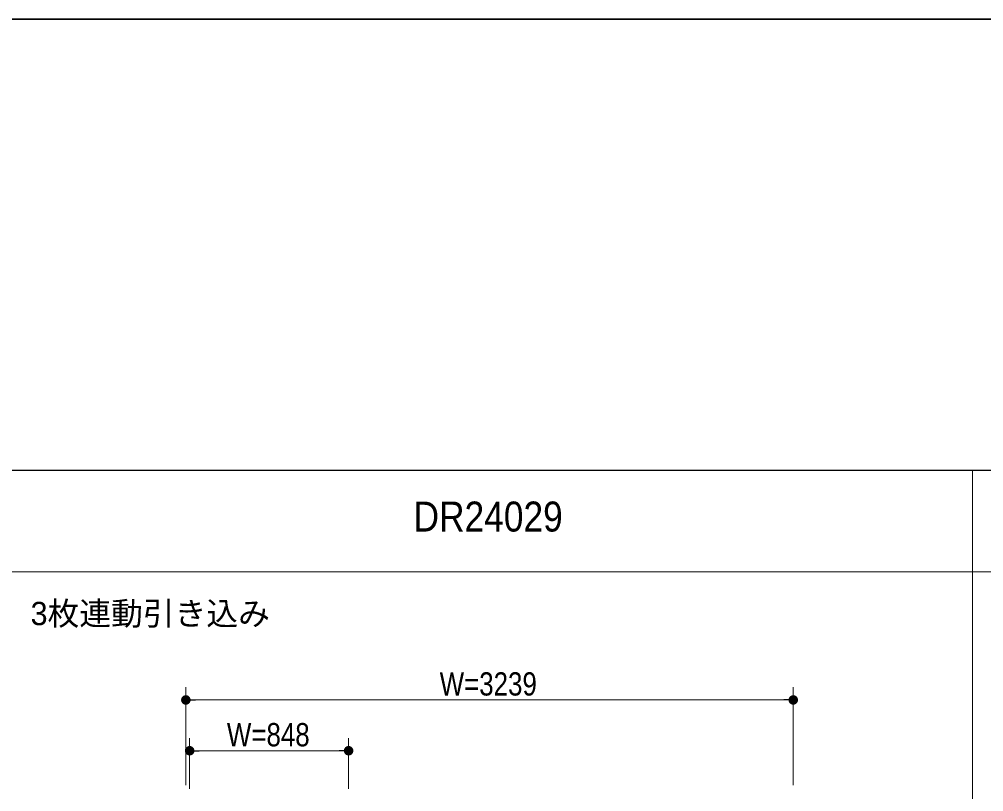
# Model space of a CAD drawing. Units: millimetres on the paper. Extents: x -303 to 303, y -152 to 152.
# Drawn here: x -50.4 to 25.5, y 77.7 to 138.5 of the extents above; entities that cross this region are included whole.
import ezdxf
from ezdxf.enums import TextEntityAlignment as Align

# ---------------------------------------------------------------- set-up
doc = ezdxf.new("R2010")
doc.units = ezdxf.units.MM
doc.header["$PDMODE"] = 32
doc.header["$PDSIZE"] = 0.5
for name, color, linetype, lineweight in [('0-0_1図面枠', 7, 'Continuous', 20), ('0-1_3一般', 7, 'Continuous', 15), ('0-2_2寸法-1', 7, 'Continuous', 15), ('0-3_0', 7, 'Continuous', 25)]:
    doc.layers.add(name, color=color, linetype=linetype, lineweight=lineweight)
doc.layers.add('0-4_Defpoints', color=7, linetype='Continuous')
doc.styles.add('ＭＳ Ｐゴシック', font='')
doc.styles.get('ＭＳ Ｐゴシック').set_extended_font_data('MS PGothic')

# ---------------------------------------------------------------- blocks, each defined once
blk = doc.blocks.new('グループ-2')
at = {"layer": '0-0_1図面枠', "lineweight": 35}
blk.add_lwpolyline([(-200, 138.5), (200, 138.5), (200, -138.5), (-200, -138.5)], close=True, dxfattribs=at)
blk = doc.blocks.new('図面枠')
at = {"layer": '0-0_1図面枠'}
blk.add_blockref('グループ-2', (0, 0), dxfattribs=at)
blk = doc.blocks.new('グループ-4')
at = {"layer": '0-1_3一般'}
for p, q in [((114, 103), (114, -107)), ((-190, 95), (190, 95))]:
    blk.add_line(p, q, dxfattribs=at)
at = {"layer": '0-1_3一般', "lineweight": 30}
blk.add_lwpolyline([(-190, 103), (190, 103), (190, -107), (-190, -107)], close=True, dxfattribs=at)
blk = doc.blocks.new('_Dot')
at = {"layer": '0-3_0'}
blk.add_line((-0.5, 0), (-1, 0), dxfattribs=at)
for points in [[(0, 0), (-0.5, 0), (-0.496, 0.063)], [(0, 0), (-0.496, -0.063), (-0.5, 0)], [(0, 0), (-0.496, 0.063), (-0.484, 0.124)], [(0, 0), (-0.484, -0.124), (-0.496, -0.063)], [(0, 0), (-0.484, 0.124), (-0.465, 0.184)], [(0, 0), (-0.465, -0.184), (-0.484, -0.124)], [(0, 0), (-0.465, 0.184), (-0.438, 0.241)], [(0, 0), (-0.438, -0.241), (-0.465, -0.184)], [(0, 0), (-0.438, 0.241), (-0.405, 0.294)], [(0, 0), (-0.405, -0.294), (-0.438, -0.241)], [(0, 0), (-0.405, 0.294), (-0.364, 0.342)], [(0, 0), (-0.364, -0.342), (-0.405, -0.294)], [(0, 0), (-0.364, 0.342), (-0.319, 0.385)], [(0, 0), (-0.319, -0.385), (-0.364, -0.342)], [(0, 0), (-0.319, 0.385), (-0.268, 0.422)], [(0, 0), (-0.268, -0.422), (-0.319, -0.385)], [(0, 0), (-0.268, 0.422), (-0.213, 0.452)], [(0, 0), (-0.213, -0.452), (-0.268, -0.422)], [(0, 0), (-0.213, 0.452), (-0.155, 0.476)], [(0, 0), (-0.155, -0.476), (-0.213, -0.452)], [(0, 0), (-0.155, 0.476), (-0.094, 0.491)], [(0, 0), (-0.094, -0.491), (-0.155, -0.476)], [(0, 0), (-0.094, 0.491), (-0.031, 0.499)], [(0, 0), (-0.031, -0.499), (-0.094, -0.491)], [(0, 0), (-0.031, 0.499), (0.031, 0.499)], [(0, 0), (0.031, -0.499), (-0.031, -0.499)], [(0, 0), (0.031, 0.499), (0.094, 0.491)], [(0, 0), (0.094, 0.491), (0.155, 0.476)], [(0, 0), (0.155, 0.476), (0.213, 0.452)], [(0, 0), (0.213, 0.452), (0.268, 0.422)], [(0, 0), (0.268, 0.422), (0.319, 0.385)], [(0, 0), (0.319, 0.385), (0.364, 0.342)], [(0, 0), (0.364, 0.342), (0.405, 0.294)], [(0, 0), (0.405, 0.294), (0.438, 0.241)], [(0, 0), (0.438, 0.241), (0.465, 0.184)], [(0, 0), (0.465, 0.184), (0.484, 0.124)], [(0, 0), (0.484, 0.124), (0.496, 0.063)], [(0, 0), (0.496, 0.063), (0.5, 0)], [(0, 0), (0.094, -0.491), (0.031, -0.499)], [(0, 0), (0.155, -0.476), (0.094, -0.491)], [(0, 0), (0.213, -0.452), (0.155, -0.476)], [(0, 0), (0.268, -0.422), (0.213, -0.452)], [(0, 0), (0.319, -0.385), (0.268, -0.422)], [(0, 0), (0.364, -0.342), (0.319, -0.385)], [(0, 0), (0.405, -0.294), (0.364, -0.342)], [(0, 0), (0.438, -0.241), (0.405, -0.294)], [(0, 0), (0.465, -0.184), (0.438, -0.241)], [(0, 0), (0.484, -0.124), (0.465, -0.184)], [(0, 0), (0.496, -0.063), (0.484, -0.124)], [(0, 0), (0.5, 0), (0.496, -0.063)]]:
    blk.add_solid(points, dxfattribs=at)

msp = doc.modelspace()

# ---------------------------------------------------------------- linework, layer by layer
at = {"layer": '0-2_2寸法-1'}
for p, q in [((-37.28, 78.2), (-37.28, 85.902)), ((10.53, 78.2), (10.53, 85.902)), ((-36.53, 84.902), (9.78, 84.902)), ((-36.983, 77.902), (-36.983, 81.902)), ((-24.471, 77.902), (-24.471, 81.902)), ((-36.232, 80.902), (-25.222, 80.902))]:
    msp.add_line(p, q, dxfattribs=at)
at = {"layer": '0-4_Defpoints'}
for p in [(10.53, 84.902), (-24.471, 80.902)]:
    msp.add_point(p, dxfattribs=at)

# ---------------------------------------------------------------- block references
at = {"layer": '0-0_1図面枠'}
msp.add_blockref('図面枠', (-89.375, 0), dxfattribs=at)
at = {"layer": '0-1_3一般'}
msp.add_blockref('グループ-4', (-89.375, 0), dxfattribs=at)
at = {"layer": '0-2_2寸法-1', "xscale": 0.7503418, "yscale": 0.7503418, "rotation": 180}
for p in [(-37.28, 84.902), (-36.983, 80.902)]:
    msp.add_blockref('_Dot', p, dxfattribs=at)
at = {"layer": '0-2_2寸法-1', "xscale": 0.7503418, "yscale": 0.7503418}
for p in [(10.53, 84.902), (-24.471, 80.902)]:
    msp.add_blockref('_Dot', p, dxfattribs=at)

# ---------------------------------------------------------------- texts
at = {"layer": '0-1_3一般', "style": 'ＭＳ Ｐゴシック', "width": 0.9}
msp.add_text('DR24029', height=2.361, dxfattribs=at).set_placement((-19.359, 97.454), align=Align.BOTTOM_LEFT)
at = {"layer": '0-1_3一般', "style": 'ＭＳ Ｐゴシック'}
msp.add_text('3枚連動引き込み', height=1.833, dxfattribs=at).set_placement((-49.5, 90.242), align=Align.BOTTOM_LEFT)
at = {"layer": '0-2_2寸法-1', "style": 'ＭＳ Ｐゴシック', "width": 0.85}
for s, p in [('W=3239', (-17.303, 84.699)), ('W=848', (-34.05, 80.699))]:
    msp.add_text(s, height=1.833, dxfattribs=at).set_placement(p, align=Align.BOTTOM_LEFT)

doc.saveas('drawing.dxf')
